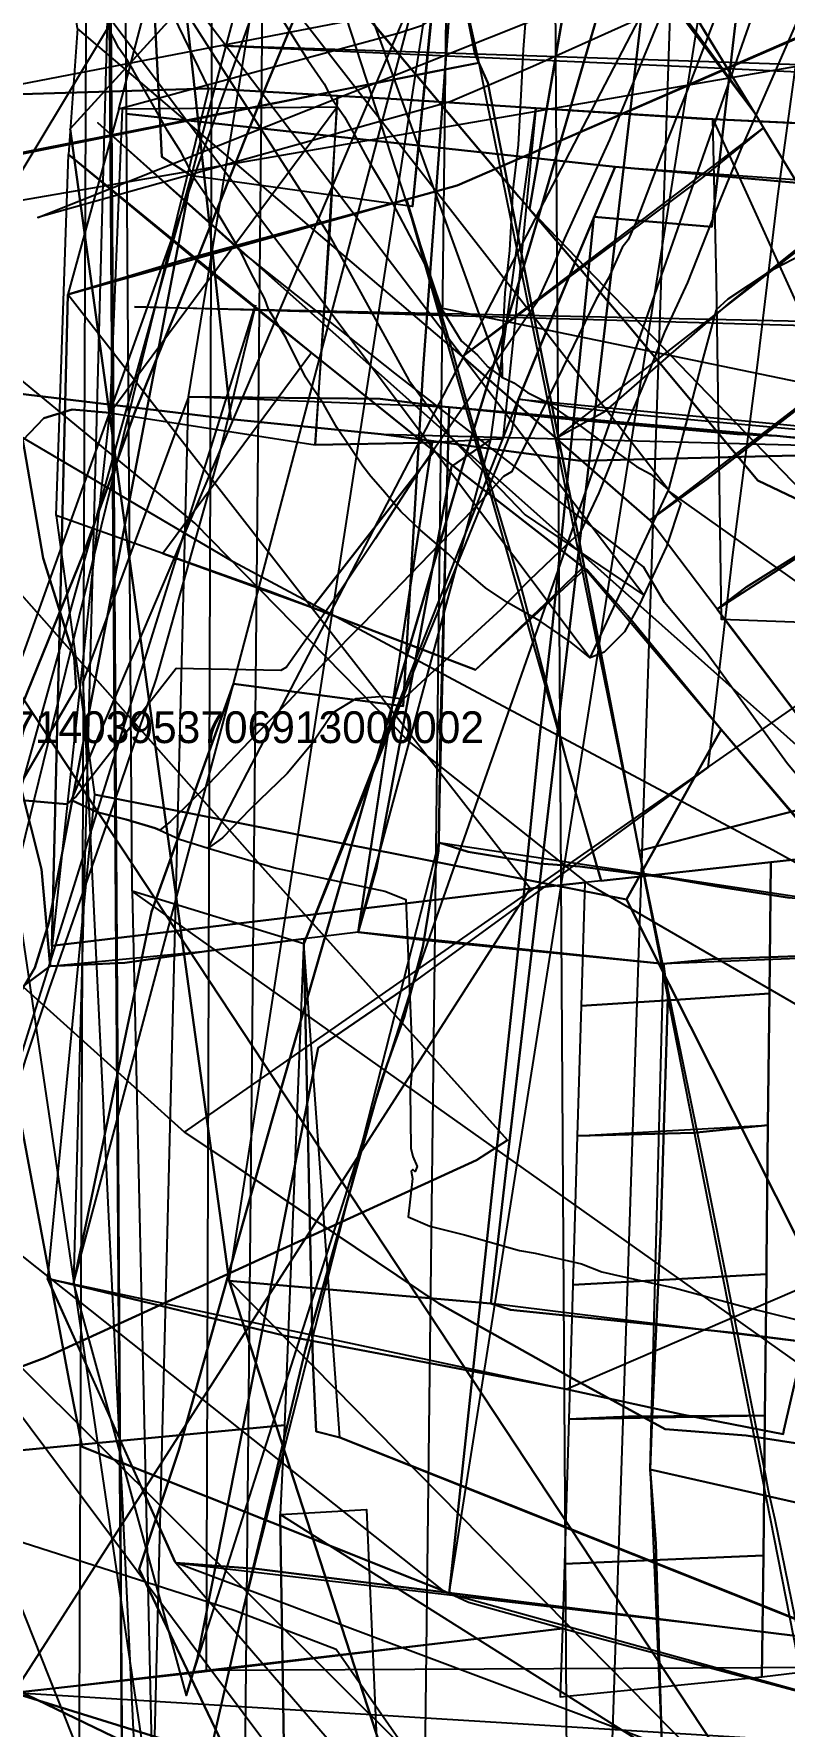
# Model space of a CAD drawing. Extents: x -6790 to 12600, y -1098 to 2171.
# Drawn here: x 68.4 to 127.4, y 106.4 to 239.5 of the extents above; entities that cross this region are included whole.
import ezdxf

# ---------------------------------------------------------------- set-up
doc = ezdxf.new("R2010")
doc.units = 0

msp = doc.modelspace()

# ---------------------------------------------------------------- linework, layer by layer
for points in [[(106.84, 634.01), (110.3, 95.46), (826.14, 101.62), (106.84, 634.01)], [(71.6, 620.79), (72.08, 605.78), (75.38, 89.64), (71.6, 620.79)], [(105.33, 620.2), (98.92, 88.39), (790.98, 84.91), (794.81, 617.1), (105.33, 620.2)], [(79.55, 608.24), (82.48, 284.45), (81.9, 110.82), (776.2, 114.16), (808.14, 114.29), (79.55, 608.24)], [(89.84, 599.43), (785.72, 589.09), (779.97, 92.07), (740.84, 91.65), (728.89, 91.75), (723.88, 92.07), (717.29, 92.52), (682.9, 93.32), (432.67, 95.45), (307.1, 97.51), (213.56, 98.73), (136.9, 99.68), (84.96, 100.39), (89.84, 599.43)], [(71.88, 94), (800.52, 88.91), (801.87, 586.62), (73.83, 591.85), (71.88, 94)], [(71.88, 94), (800.52, 88.91), (801.87, 586.62), (73.83, 591.85), (71.88, 94)], [(55.14, 446.99), (100.19, 454.58), (104.47, 455.78), (224.77, 473.11), (461.17, 463.41), (418.9, 266.35), (473.54, 223.76), (408.25, 162.09), (348.15, 91.29), (230.73, 129.78), (178.95, 201.71), (100.39, 217.95), (74.08, 298.71), (55.02, 301.46), (55.14, 446.99)], [(96.53, 271.82), (96.65, 283.09), (96.51, 286.7), (91.49, 303.76), (85.86, 323.25), (84.13, 327.03), (73.69, 349.26), (59.03, 378.72), (56.89, 161.15), (65.01, 180.8), (72.26, 198.67), (76.28, 209.7), (80.53, 220.13), (82.82, 225.89), (86.67, 235.55), (89.25, 241.75), (92.93, 254.68), (94.59, 260.96), (96.36, 268.45), (96.27, 271.44), (96.53, 271.82)], [(78.49, 348.93), (80.12, 341.97), (82.3, 332.69), (85.29, 319.34), (88.01, 307.77), (91.33, 292.94), (93.91, 281.72), (95.38, 274.56), (98.24, 260.54), (100.46, 251.07), (103.04, 237.98), (103.36, 237.26), (99.81, 236.58), (92.46, 235.1), (64.91, 229.7), (53.15, 227.24), (53.45, 341.08), (65.85, 345.32), (78.49, 348.93)], [(103.36, 237.26), (103.04, 237.98), (100.46, 251.07), (98.24, 260.54), (95.38, 274.56), (93.91, 281.72), (91.33, 292.94), (88.01, 307.77), (85.29, 319.34), (82.3, 332.69), (80.12, 341.97), (103.36, 237.26)], [(107.33, 225.75), (106.49, 226.72), (97.59, 237.3), (91.61, 244.49), (87.31, 249.54), (87.03, 249.88), (87.74, 254.4), (88.28, 256.35), (89.22, 261.43), (93, 281.64), (103.8, 339.91), (109.67, 341.56), (124.45, 327.35), (124.7, 327.12), (119.96, 298.94), (107.33, 225.75)], [(108.64, 332.93), (89.52, 333.94), (85.08, 307.45), (80.59, 280.64), (77.33, 260.07), (77.29, 252.29), (78.43, 229.87), (80.76, 228.37), (108.64, 332.93)], [(98.13, 225.95), (80.76, 228.37), (78.43, 229.87), (77.29, 252.29), (77.33, 260.07), (80.59, 280.64), (85.08, 307.45), (89.52, 333.94), (108.64, 332.93), (106.11, 306.83), (101.59, 260.37), (98.13, 225.95)], [(124.7, 327.12), (119.96, 298.94), (107.33, 225.75), (124.7, 327.12)], [(141.24, 311.59), (140.85, 312.12), (124.7, 327.12), (119.96, 298.94), (107.33, 225.75), (115.21, 216.49), (125.29, 204.41), (129.85, 202.23), (130.19, 202.06), (130.35, 203.36), (133.4, 232.1), (135.74, 256.16), (137.25, 270.79), (138.2, 279.91), (141.24, 311.59)], [(106.11, 306.83), (101.59, 260.37), (98.13, 225.95), (106.11, 306.83)], [(130.91, 305.77), (128.29, 282.01), (125.65, 258.78), (121.69, 224.36), (112.39, 225.15), (110.79, 209.06), (109.14, 193.05), (108.13, 184.22), (106.73, 170.26), (101.01, 116.87), (130.91, 305.77)], [(147.82, 239.23), (145.97, 212.94), (143.85, 185), (141.64, 157.13), (139.57, 130.64), (137.7, 106.68), (110.94, 113.81), (102.55, 116.16), (101.01, 116.87), (106.73, 170.26), (108.13, 184.22), (109.14, 193.05), (110.79, 209.06), (112.39, 225.15), (121.69, 224.36), (125.65, 258.78), (128.29, 282.01), (130.91, 305.77), (137.38, 304.41), (155.12, 300.84), (151.73, 272.43), (148.86, 249.09), (147.82, 239.23)], [(402.38, 300.31), (391.4, 281.88), (375.82, 262.72), (365.06, 252.41), (348.04, 237.53), (338.6, 228.73), (322.97, 219.18), (320.42, 215.82), (290.9, 196.72), (276.89, 190.18), (271.85, 185.66), (258.94, 179.76), (243.49, 173.45), (224.44, 164.65), (215.18, 160.48), (201.46, 152.49), (188.43, 148.79), (166.42, 150.05), (139.03, 156.98), (112.05, 172.61), (97.78, 183.95), (81.03, 201.05), (44.46, 231.18), (402.38, 300.31)], [(97.1, 239.59), (75.03, 233.62), (92.18, 298.9), (109.75, 295.6), (144.46, 287.73), (179.88, 279.77), (185.2, 278.57), (182, 277.01), (165.98, 270.06), (147.24, 261.66), (128.77, 253.52), (107.99, 244.36), (99.83, 240.87), (98.84, 240.16), (97.1, 239.59)], [(125, 233.38), (121.14, 239.7), (114.88, 250.11), (111.04, 256.35), (89.27, 292), (84.89, 286.52), (101.84, 264.68), (111.5, 251.9), (125, 233.38)], [(125, 233.38), (121.14, 239.7), (114.88, 250.11), (111.04, 256.35), (89.27, 292), (84.89, 286.52), (101.84, 264.68), (111.5, 251.9), (125, 233.38)], [(425.61, 288.39), (424.01, 283.27), (421.54, 272.64), (420.37, 267.5), (417.11, 253.32), (411.43, 231.13), (375.06, 199.55), (374.37, 177.82), (307.95, 166.15), (278.69, 161.19), (237.2, 154.14), (231.52, 152.92), (217.46, 150.47), (204.18, 147.06), (201.97, 147.06), (174.99, 155.62), (147.86, 164.74), (144.33, 165.46), (126.47, 175.33), (100.98, 188.93), (84.02, 198), (42.92, 222.24), (425.61, 288.39)], [(84.89, 286.52), (101.84, 264.68), (111.5, 251.9), (125, 233.38), (125.75, 232.15), (120.94, 228.24), (112.67, 222.06), (102.06, 214.16), (71.79, 239.95), (68.21, 265.68), (84.89, 286.52)], [(84.89, 286.52), (101.84, 264.68), (111.5, 251.9), (125, 233.38), (125.75, 232.15), (120.94, 228.24), (112.67, 222.06), (102.06, 214.16), (71.79, 239.95), (68.21, 265.68), (84.89, 286.52)], [(125, 233.38), (111.5, 251.9), (101.84, 264.68), (84.89, 286.52), (125, 233.38)], [(97.1, 239.59), (75.03, 233.62), (71.03, 219.04), (79.96, 221.7), (97.67, 226.52), (101.66, 227.6), (108.13, 230.42), (132.29, 240.95), (146.41, 246.9), (159.5, 252.56), (172.27, 258.05), (183.88, 263.18), (206.39, 272.85), (207.59, 273.54), (185.2, 278.57), (182, 277.01), (165.98, 270.06), (147.24, 261.66), (128.77, 253.52), (107.99, 244.36), (99.83, 240.87), (98.84, 240.16), (97.1, 239.59)], [(196.41, 276.05), (178.66, 268.47), (144.2, 253.28), (124.6, 244.63), (107.6, 236.98), (101.1, 234.19), (68.68, 225.09), (196.41, 276.05)], [(98.21, 164.91), (109.79, 173.36), (121.4, 181.84), (123.33, 198.55), (125.29, 213.69), (126.87, 226.76), (128.49, 238.59), (130.32, 247.25), (133.25, 260.66), (135.56, 271.89), (136.64, 274.67), (98.21, 164.91)], [(207.59, 273.54), (206.39, 272.85), (183.88, 263.18), (172.27, 258.05), (159.5, 252.56), (146.41, 246.9), (132.29, 240.95), (108.13, 230.42), (101.66, 227.6), (207.59, 273.54)], [(96.53, 271.82), (96.27, 271.44), (96.36, 268.45), (94.59, 260.96), (92.93, 254.68), (89.25, 241.75), (86.67, 235.55), (82.82, 225.89), (80.53, 220.13), (76.28, 209.7), (72.26, 198.67), (65.01, 180.8), (56.89, 161.15), (96.53, 271.82)], [(156.48, 133.38), (150.81, 134.05), (135.49, 135.8), (135.28, 135.83), (123.4, 137.36), (105.84, 139.16), (104.29, 139.66), (105.67, 151.57), (119.11, 266.28), (123.04, 266.61), (143.2, 267.53), (145.68, 267.62), (148.63, 267.73), (168.92, 268.75), (169.98, 268.84), (166.21, 232.51), (160.38, 173.2), (156.48, 133.38)], [(103.13, 267.05), (71.2, 232.06), (83.72, 141.44), (103.13, 267.05)], [(83.72, 141.44), (71.2, 232.06), (103.13, 267.05), (118.88, 266.8), (119.11, 266.28), (105.67, 151.57), (104.29, 139.66), (83.72, 141.44)], [(119.11, 266.28), (105.67, 151.57), (104.29, 139.66), (119.11, 266.28)], [(119.13, 262.9), (113.19, 242.7), (107.26, 222.46), (101.82, 204.74), (94.42, 179.41), (87.06, 154.05), (79.77, 128.13), (76.65, 118.76), (85.29, 100.62), (88.92, 92.33), (112.68, 70.11), (119.13, 262.9)], [(67.63, 259.45), (71.66, 254.62), (76.91, 247.27), (80.93, 240.31), (85.37, 233.39), (91.58, 223.71), (97.84, 212.29), (101.21, 207.74), (107, 201.71), (116.34, 195.39), (67.63, 259.45)], [(84.06, 188.42), (97.41, 186.66), (98.97, 213.25), (101.79, 251.55), (101.97, 256.12), (86.43, 257.92), (74.63, 259.39), (71.48, 141.24), (77.61, 170.48), (84.06, 188.42)], [(101.97, 256.12), (101.79, 251.55), (98.97, 213.25), (97.41, 186.66), (84.06, 188.42), (101.97, 256.12)], [(111.04, 256.35), (114.88, 250.11), (121.14, 239.7), (125, 233.38), (111.04, 256.35)], [(82.81, 254.38), (42.92, 222.24), (42.4, 187.18), (82.81, 254.38)], [(50.33, 213.27), (55.06, 252.33), (79.41, 249.72), (83.86, 209.24), (50.33, 213.27)], [(95.68, 208.04), (83.86, 209.24), (79.41, 249.72), (84.04, 249.23), (110.95, 246.7), (134.51, 244.49), (148.29, 242.95), (150.79, 242.67), (148.98, 212.64), (148.96, 209.78), (143.44, 206.84), (143, 206.83), (131.43, 206.44), (111.33, 205.94), (108.86, 206.3), (95.68, 208.04)], [(106.49, 226.72), (97.59, 237.3), (91.61, 244.49), (87.31, 249.54), (87.03, 249.88), (106.49, 226.72)], [(83.26, 238.6), (119.68, 236.97), (167.32, 234.68), (206.65, 232.99), (246.48, 231.82), (273.6, 231.17), (291.79, 230.89), (297.4, 231.73), (312.46, 231.45), (350.37, 230.98), (386.7, 230.19), (424.34, 229.39), (459.83, 229.11), (498.69, 228.27), (530.95, 227.01), (570.64, 226.49), (590.79, 225), (606.55, 224.3), (651.67, 221.73), (688.94, 220.14), (728.68, 218.13), (747.33, 216.96), (752.67, 216.52), (83.26, 238.6)], [(103.36, 237.26), (99.81, 236.58), (92.46, 235.1), (103.36, 237.26)], [(115.95, 175.27), (111.28, 199.56), (107.35, 219.04), (104.05, 235.69), (103.36, 237.26), (115.95, 175.27)], [(92.46, 235.1), (64.91, 229.7), (53.15, 227.24), (92.46, 235.1)], [(82.13, 235.23), (61.3, 234.61), (60.11, 173.69), (64.17, 162.17), (82.13, 235.23)], [(69.64, 166.19), (64.17, 162.17), (60.11, 173.69), (61.3, 234.61), (82.13, 235.23), (92.24, 234.66), (92.19, 233.76), (75.29, 233.61), (74.32, 209.74), (71.36, 210), (69.13, 209.31), (67.48, 207.57), (69.08, 198.3), (71.52, 190.51), (71.69, 188.09), (67.27, 180.49), (68.96, 173.83), (69.64, 166.19)], [(92.19, 233.76), (92.24, 234.66), (97.84, 234.34), (107.83, 233.7), (106.16, 216.52), (105.23, 207.66), (104.29, 207.62), (99.67, 207.4), (98.8, 207.36), (90.48, 207.2), (91.65, 224.15), (92.19, 233.76)], [(92.24, 234.66), (97.84, 234.34), (107.83, 233.7), (92.24, 234.66)], [(92.19, 233.76), (75.29, 233.61), (74.32, 209.74), (92.19, 233.76)], [(74.32, 209.74), (90.48, 207.2), (91.65, 224.15), (92.19, 233.76), (75.29, 233.61), (74.32, 209.74)], [(76.1, 172.09), (75.65, 233.26), (114.07, 229.07), (109.09, 217.21), (106.48, 210.79), (105.93, 208.3), (97.83, 188.43), (89.6, 167.97), (76.1, 172.09)], [(76.1, 172.09), (75.65, 233.26), (114.07, 229.07), (109.09, 217.21), (106.48, 210.79), (105.93, 208.3), (97.83, 188.43), (89.6, 167.97), (76.1, 172.09)], [(90.48, 207.2), (91.65, 224.15), (92.19, 233.76), (90.48, 207.2)], [(107.83, 233.7), (106.16, 216.52), (105.23, 207.66), (104.29, 207.62), (107.83, 233.7)], [(107.83, 233.7), (120.89, 232.86), (121.75, 232.82), (107.83, 233.7)], [(190.16, 128.52), (178.22, 136.61), (171.72, 140.8), (168.12, 143.38), (159.86, 148.78), (155.87, 150.43), (153.13, 152.81), (146.72, 158.96), (143.08, 163.54), (138.81, 169.09), (131.77, 177.19), (127.62, 182.13), (121.24, 190.89), (117.95, 194.8), (116.31, 197.62), (108.36, 203.81), (96.74, 212.85), (84.45, 222.59), (73.38, 232.53), (190.16, 128.52)], [(125.75, 232.15), (120.94, 228.24), (112.67, 222.06), (102.06, 214.16), (125.75, 232.15)], [(102.06, 214.16), (116.79, 201.29), (121.25, 204.48), (131.32, 212.27), (135.74, 215.79), (125.75, 232.15), (120.94, 228.24), (112.67, 222.06), (102.06, 214.16)], [(102.06, 214.16), (116.79, 201.29), (121.25, 204.48), (131.32, 212.27), (135.74, 215.79), (125.75, 232.15), (120.94, 228.24), (112.67, 222.06), (102.06, 214.16)], [(138.48, 196.01), (138.34, 192.83), (130.25, 193.18), (122.45, 193.47), (122.05, 220.16), (121.75, 232.82), (138.48, 196.01)], [(121.75, 232.82), (137.14, 232.1), (137.57, 232.09), (121.75, 232.82)], [(138.48, 196.01), (138.34, 192.83), (130.25, 193.18), (122.45, 193.47), (122.05, 220.16), (121.75, 232.82), (137.14, 232.1), (137.57, 232.09), (138.36, 210.22), (138.61, 199.19), (138.48, 196.01)], [(90.2, 214.44), (78.51, 198.66), (70.11, 201.64), (71.08, 230.04), (82.55, 220.58), (90.2, 214.44)], [(90.2, 214.44), (78.51, 198.66), (70.11, 201.64), (71.08, 230.04), (82.55, 220.58), (90.2, 214.44)], [(90.2, 214.44), (82.55, 220.58), (71.08, 230.04), (90.2, 214.44)], [(114.07, 229.07), (109.09, 217.21), (106.48, 210.79), (114.07, 229.07)], [(114.07, 229.07), (109.09, 217.21), (106.48, 210.79), (114.07, 229.07)], [(214.54, 222.01), (214.32, 222.01), (211.46, 222.33), (204.27, 223.04), (202.82, 223.48), (201.48, 223.45), (191.86, 224.04), (183.62, 224.63), (175.09, 225.16), (163.53, 225.88), (154.51, 226.35), (145.18, 226.73), (138.74, 227.32), (128.96, 227.77), (121.51, 228.42), (119.26, 228.62), (114.07, 229.07), (214.54, 222.01)], [(214.54, 222.01), (214.32, 222.01), (211.46, 222.33), (204.27, 223.04), (202.82, 223.48), (201.48, 223.45), (191.86, 224.04), (183.62, 224.63), (175.09, 225.16), (163.53, 225.88), (154.51, 226.35), (145.18, 226.73), (138.74, 227.32), (128.96, 227.77), (121.51, 228.42), (119.26, 228.62), (114.07, 229.07), (214.54, 222.01)], [(80.76, 228.37), (69.54, 169.6), (68.44, 166.08), (58.98, 150.14), (80.76, 228.37)], [(107.39, 172.31), (69.78, 167.79), (71.03, 219.04), (79.96, 221.7), (97.67, 226.52), (101.19, 214.86), (103.62, 206.19), (106.7, 195.85), (110.41, 181.74), (112.98, 172.92), (111.69, 172.78), (107.39, 172.31)], [(97.67, 226.52), (79.96, 221.7), (71.03, 219.04), (97.67, 226.52)], [(97.67, 226.52), (101.19, 214.86), (103.62, 206.19), (106.7, 195.85), (110.41, 181.74), (112.98, 172.92), (97.67, 226.52)], [(130.19, 202.06), (129.85, 202.23), (125.29, 204.41), (115.21, 216.49), (107.33, 225.75), (130.19, 202.06)], [(109.42, 207.73), (113.35, 209.89), (122.99, 218.3), (129.46, 223.5), (130.61, 224.19), (109.42, 207.73)], [(71.03, 219.04), (69.78, 167.79), (107.39, 172.31), (71.03, 219.04)], [(85.78, 218.2), (82.94, 206.45), (77.98, 188.83), (74.25, 177.86), (69.54, 164.36), (67.7, 158.9), (62.69, 142.77), (61.1, 139.19), (85.78, 218.2)], [(76.26, 218.06), (128.91, 216.94), (178.8, 215.68), (222.24, 213.95), (270.3, 212.36), (306.26, 211.24), (320.75, 210.81), (352.87, 209.37), (364.89, 209.41), (400.33, 208.29), (435.16, 207.07), (489.82, 205.06), (504.43, 204.19), (518.48, 204.15), (594.79, 202.45), (608.51, 202.53), (669.19, 201.39), (713.86, 200.07), (749.91, 198.99), (76.26, 218.06)], [(135.74, 215.79), (131.32, 212.27), (121.25, 204.48), (116.79, 201.29), (135.74, 215.79)], [(122.09, 194.29), (116.79, 201.29), (121.25, 204.48), (131.32, 212.27), (135.74, 215.79), (139.99, 208.83), (141.29, 206.67), (133.79, 201.91), (124.38, 196.02), (122.09, 194.29)], [(122.09, 194.29), (116.79, 201.29), (121.25, 204.48), (131.32, 212.27), (135.74, 215.79), (139.99, 208.83), (141.29, 206.67), (133.79, 201.91), (124.38, 196.02), (122.09, 194.29)], [(78.51, 198.66), (86.91, 195.68), (90.25, 194.41), (99.85, 206.71), (99.57, 206.93), (90.2, 214.44), (78.51, 198.66)], [(78.51, 198.66), (86.91, 195.68), (90.25, 194.41), (99.85, 206.71), (99.57, 206.93), (90.2, 214.44), (78.51, 198.66)], [(99.85, 206.71), (99.57, 206.93), (90.2, 214.44), (99.85, 206.71)], [(50.33, 213.27), (67.09, 109.23), (143.26, 72.48), (50.33, 213.27)], [(95.68, 208.04), (108.86, 206.3), (111.33, 205.94), (131.43, 206.44), (143, 206.83), (143.44, 206.84), (148.96, 209.78), (169.27, 203.78), (168.55, 172.19), (168.2, 168.09), (167.03, 159.26), (164.28, 146.6), (159.1, 123.93), (155.52, 108.25), (146.74, 70.9), (143.26, 72.48), (67.09, 109.23), (50.33, 213.27), (83.86, 209.24), (95.68, 208.04)], [(80.51, 210.99), (72.22, 188.53), (77.3, 82.67), (80.51, 210.99)], [(77.3, 82.67), (84.55, 114.49), (89.73, 136.08), (95.22, 155.62), (95.65, 157.07), (96.6, 159.74), (97.48, 162.2), (98.96, 167.72), (100.19, 175.28), (100.2, 175.93), (100.34, 185.01), (101.03, 210.18), (100.7, 210.21), (95.59, 210.84), (80.51, 210.99), (72.22, 188.53), (77.3, 82.67)], [(80.51, 210.99), (95.59, 210.84), (100.7, 210.21), (101.03, 210.18), (80.51, 210.99)], [(106.48, 210.79), (105.93, 208.3), (97.83, 188.43), (89.6, 167.97), (106.48, 210.79)], [(106.48, 210.79), (105.93, 208.3), (97.83, 188.43), (89.6, 167.97), (106.48, 210.79)], [(178.57, 203.91), (174, 204.42), (166.05, 205.01), (153.32, 206.19), (140.37, 207.35), (127.14, 208.52), (115.76, 209.57), (110.22, 210.23), (106.48, 210.79), (178.57, 203.91)], [(178.57, 203.91), (174, 204.42), (166.05, 205.01), (153.32, 206.19), (140.37, 207.35), (127.14, 208.52), (115.76, 209.57), (110.22, 210.23), (106.48, 210.79), (178.57, 203.91)], [(74.32, 209.74), (71.36, 210), (69.13, 209.31), (67.48, 207.57), (69.08, 198.3), (71.52, 190.51), (71.69, 188.09), (67.27, 180.49), (68.96, 173.83), (69.64, 166.19), (74.32, 209.74)], [(74.32, 209.74), (90.48, 207.2), (98.8, 207.36), (99.67, 207.4), (96.47, 186.15), (93.87, 168.89), (89.59, 168.34), (82.11, 167.4), (75.51, 166.46), (69.64, 166.19), (68.96, 173.83), (67.27, 180.49), (71.69, 188.09), (71.52, 190.51), (69.08, 198.3), (67.48, 207.57), (69.13, 209.31), (71.36, 210), (74.32, 209.74)], [(101.03, 210.18), (100.34, 185.01), (100.2, 175.93), (101.03, 210.18)], [(101.03, 210.18), (102.71, 210.01), (109.28, 209.33), (123.67, 208.06), (126.78, 207.93), (133.34, 207.25), (136.09, 206.91), (143.32, 206.27), (150.55, 205.91), (152.64, 205.63), (101.03, 210.18)], [(143, 206.83), (131.43, 206.44), (111.33, 205.94), (108.86, 206.3), (95.68, 208.04), (143, 206.83)], [(90.25, 194.41), (103.1, 189.51), (108.58, 194.7), (111.52, 197.56), (111.71, 197.45), (99.85, 206.71), (90.25, 194.41)], [(90.25, 194.41), (103.1, 189.51), (108.58, 194.7), (111.52, 197.56), (111.71, 197.45), (99.85, 206.71), (90.25, 194.41)], [(99.67, 207.4), (98.8, 207.36), (90.48, 207.2), (99.67, 207.4)], [(104.29, 207.62), (101.21, 205.5), (98.24, 189.62), (95.3, 173.92), (93.87, 168.89), (104.29, 207.62)], [(93.87, 168.89), (95.3, 173.92), (98.24, 189.62), (101.21, 205.5), (104.29, 207.62), (99.67, 207.4), (96.47, 186.15), (93.87, 168.89)], [(99.67, 207.4), (96.47, 186.15), (93.87, 168.89), (99.67, 207.4)], [(141.29, 206.67), (133.79, 201.91), (124.38, 196.02), (122.09, 194.29), (141.29, 206.67)], [(131.09, 182.43), (122.99, 193.09), (122.09, 194.29), (124.38, 196.02), (133.79, 201.91), (141.29, 206.67), (143.99, 202.19), (138.14, 192.99), (135.39, 188.94), (131.63, 183.24), (131.09, 182.43)], [(131.09, 182.43), (122.99, 193.09), (122.09, 194.29), (124.38, 196.02), (133.79, 201.91), (141.29, 206.67), (143.99, 202.19), (138.14, 192.99), (135.39, 188.94), (131.63, 183.24), (131.09, 182.43)], [(118.25, 203.58), (119.24, 202.63), (118.12, 199.22), (116, 194.64), (114.82, 192.5), (113.2, 190.9), (112.1, 190.46), (118.25, 203.58)], [(114.96, 171.44), (122.42, 184.82), (115.07, 193.76), (111.91, 197.35), (111.71, 197.45), (111.52, 197.56), (108.58, 194.7), (103.1, 189.51), (90.25, 194.41), (86.91, 195.68), (78.51, 198.66), (70.11, 201.64), (73.13, 179.71), (114.96, 171.44)], [(114.96, 171.44), (122.42, 184.82), (115.07, 193.76), (111.91, 197.35), (111.71, 197.45), (111.52, 197.56), (108.58, 194.7), (103.1, 189.51), (90.25, 194.41), (86.91, 195.68), (78.51, 198.66), (70.11, 201.64), (73.13, 179.71), (114.96, 171.44)], [(90.25, 194.41), (86.91, 195.68), (78.51, 198.66), (90.25, 194.41)], [(53.11, 174.89), (65.54, 197.47), (86.34, 173.96), (105.62, 152.52), (103.16, 150.95), (69.22, 135.4), (65.51, 134.01), (59.45, 155.04), (53.11, 174.89)], [(65.54, 197.47), (86.34, 173.96), (105.62, 152.52), (103.16, 150.95), (69.22, 135.4), (65.51, 134.01), (65.54, 197.47)], [(111.71, 197.45), (111.52, 197.56), (108.58, 194.7), (103.1, 189.51), (111.71, 197.45)], [(122.42, 184.82), (115.07, 193.76), (111.91, 197.35), (111.71, 197.45), (122.42, 184.82)], [(122.09, 194.29), (122.99, 193.09), (131.09, 182.43), (122.09, 194.29)], [(84.06, 188.42), (77.61, 170.48), (71.48, 141.24), (84.06, 188.42)], [(167.8, 188.6), (150.98, 184.3), (115.95, 175.27), (167.8, 188.6)], [(122.42, 184.82), (114.96, 171.44), (130.06, 141.47), (132.37, 147.95), (137.86, 166.77), (136.68, 167.99), (122.42, 184.82)], [(122.42, 184.82), (114.96, 171.44), (130.06, 141.47), (132.37, 147.95), (137.86, 166.77), (136.68, 167.99), (122.42, 184.82)], [(122.42, 184.82), (136.68, 167.99), (137.86, 166.77), (122.42, 184.82)], [(130.06, 141.47), (114.96, 171.44), (73.13, 179.71), (69.44, 141.64), (88.02, 137.15), (103.63, 134.19), (110.21, 132.93), (119.34, 130.94), (127.29, 129.4), (127.35, 129.71), (130.06, 141.47)], [(130.06, 141.47), (114.96, 171.44), (73.13, 179.71), (69.44, 141.64), (88.02, 137.15), (103.63, 134.19), (110.21, 132.93), (119.34, 130.94), (127.29, 129.4), (127.35, 129.71), (130.06, 141.47)], [(100.2, 175.93), (100.19, 175.28), (98.96, 167.72), (97.48, 162.2), (96.6, 159.74), (95.65, 157.07), (95.22, 155.62), (89.73, 136.08), (84.55, 114.49), (100.2, 175.93)], [(140.16, 169.9), (137.54, 170.24), (134.6, 170.77), (127.78, 171.57), (122.25, 172.45), (118.17, 173.14), (111.29, 174.03), (108.1, 174.29), (102.52, 175.19), (100.2, 175.93), (140.16, 169.9)], [(126.2, 164.05), (126.32, 174.39), (112.98, 172.92), (111.69, 172.78), (111.4, 163.09), (118.82, 163.56), (126.2, 164.05)], [(115.95, 175.27), (120.9, 151.33), (125.87, 126.28), (126.11, 124.95), (126.63, 122.69), (129.75, 107.4), (130.9, 101.26), (132.82, 90.96), (132.97, 88.72), (115.95, 175.27)], [(132.67, 164.42), (132.87, 175.1), (126.32, 174.39), (126.2, 164.05), (126.09, 153.7), (125.98, 142.96), (125.97, 141.97), (125.84, 130.87), (125.73, 119.85), (125.62, 110.31), (131.21, 110.98), (131.56, 121.4), (131.86, 130.47), (132.15, 139.06), (132.23, 141.26), (132.3, 145.23), (132.67, 164.42)], [(66.77, 109.04), (107.39, 172.31), (111.69, 172.78), (111.4, 163.09), (111.09, 152.87), (110.74, 141.13), (110.42, 130.56), (110.08, 119.2), (109.92, 114.11), (81.12, 110.63), (66.77, 109.04)], [(76.1, 172.09), (78.03, 86.27), (190.46, 91.03), (76.1, 172.09)], [(92.41, 129.13), (90.56, 129.6), (90.29, 135.14), (89.6, 167.97), (76.1, 172.09), (78.03, 86.27), (190.46, 91.03), (185.95, 92.79), (170.88, 98.46), (149.91, 106.56), (136.85, 111.42), (134.83, 112.22), (125.01, 116.17), (105.8, 123.83), (92.41, 129.13)], [(76.1, 172.09), (78.03, 86.27), (190.46, 91.03), (76.1, 172.09)], [(92.41, 129.13), (90.56, 129.6), (90.29, 135.14), (89.6, 167.97), (76.1, 172.09), (78.03, 86.27), (190.46, 91.03), (185.95, 92.79), (170.88, 98.46), (149.91, 106.56), (136.85, 111.42), (134.83, 112.22), (125.01, 116.17), (105.8, 123.83), (92.41, 129.13)], [(64.12, 127.83), (64.17, 162.17), (69.64, 166.19), (75.51, 166.46), (82.11, 167.4), (89.59, 168.34), (88.08, 130.11), (64.12, 127.83)], [(87.72, 123.07), (94.51, 123.47), (95.4, 103.03), (113.02, 103.84), (117.27, 104.1), (117.76, 104.12), (117.28, 120.79), (116.83, 126.6), (116.96, 130.15), (117.67, 145.72), (118.22, 163.72), (117.87, 166.38), (98.88, 168.27), (93.87, 168.89), (89.59, 168.34), (88.08, 130.11), (87.72, 123.07)], [(89.6, 167.97), (90.29, 135.14), (90.56, 129.6), (92.41, 129.13), (89.6, 167.97)], [(89.6, 167.97), (90.29, 135.14), (90.56, 129.6), (92.41, 129.13), (89.6, 167.97)], [(93.87, 168.89), (98.88, 168.27), (117.87, 166.38), (93.87, 168.89)], [(168.14, 139.38), (168.35, 151.85), (168.65, 165.01), (155.57, 167.88), (153.4, 167.29), (151.62, 167.07), (143.81, 165.62), (142.3, 165.71), (138.9, 167.34), (138.01, 167.34), (135.07, 167.23), (121.71, 166.75), (117.87, 166.38), (118.22, 163.72), (117.67, 145.72), (116.96, 130.15), (116.83, 126.6), (140.59, 121.23), (142.3, 144.59), (149.44, 142.99), (168.14, 139.38)], [(117.87, 166.38), (121.71, 166.75), (135.07, 167.23), (138.01, 167.34), (138.9, 167.34), (142.3, 165.71), (143.81, 165.62), (151.62, 167.07), (153.4, 167.29), (155.57, 167.88), (117.87, 166.38)], [(82.11, 167.4), (75.51, 166.46), (69.64, 166.19), (82.11, 167.4)], [(117.87, 166.38), (118.22, 163.72), (117.67, 145.72), (116.96, 130.15), (116.83, 126.6), (117.87, 166.38)], [(98.21, 164.91), (90.71, 159.77), (81.21, 111.7), (80.33, 108.84), (98.21, 164.91)], [(126.09, 153.7), (126.2, 164.05), (118.82, 163.56), (111.4, 163.09), (111.09, 152.87), (120.23, 153.08), (126.09, 153.7)], [(126.2, 164.05), (118.82, 163.56), (111.4, 163.09), (126.2, 164.05)], [(58.98, 150.14), (65.08, 153.84), (67.06, 155.35), (71.19, 133.29), (72.16, 128.4), (96.92, 118.5), (100.57, 117.07), (58.98, 150.14)], [(125.97, 141.97), (125.98, 142.96), (126.09, 153.7), (120.23, 153.08), (111.09, 152.87), (110.74, 141.13), (125.97, 141.97)], [(126.09, 153.7), (120.23, 153.08), (111.09, 152.87), (126.09, 153.7)], [(126.09, 153.7), (125.98, 142.96), (125.97, 141.97), (126.09, 153.7)], [(87.11, 66), (55.97, 118.5), (54.95, 146.98), (87.11, 66)], [(54.95, 146.98), (61.43, 141.03), (63.95, 138.17), (66.12, 121.31), (84.19, 115.51), (92.14, 112.49), (97.83, 104.32), (54.95, 146.98)], [(87.11, 66), (55.97, 118.5), (54.95, 146.98), (61.43, 141.03), (63.95, 138.17), (66.12, 121.31), (84.19, 115.51), (92.14, 112.49), (97.83, 104.32), (91.68, 82.35), (87.11, 66)], [(110.21, 132.93), (103.63, 134.19), (88.02, 137.15), (69.44, 141.64), (110.21, 132.93)], [(69.44, 141.64), (79.41, 119.37), (79.51, 119.26), (69.44, 141.64)], [(130.06, 141.47), (127.35, 129.71), (127.29, 129.4), (119.34, 130.94), (110.21, 132.93), (103.63, 134.19), (88.02, 137.15), (69.44, 141.64), (79.41, 119.37), (79.51, 119.26), (85.88, 118.81), (120.78, 114.44), (137.59, 112.38), (142.5, 111.86), (148.26, 111.25), (150.67, 117.73), (156.93, 134.55), (143.79, 137.89), (130.06, 141.47)], [(130.06, 141.47), (127.35, 129.71), (127.29, 129.4), (119.34, 130.94), (110.21, 132.93), (103.63, 134.19), (88.02, 137.15), (69.44, 141.64), (79.41, 119.37), (79.51, 119.26), (85.88, 118.81), (120.78, 114.44), (137.59, 112.38), (142.5, 111.86), (148.26, 111.25), (150.67, 117.73), (156.93, 134.55), (143.79, 137.89), (130.06, 141.47)], [(83.72, 141.44), (104.82, 76.5), (139.99, 84.27), (83.72, 141.44)], [(139.99, 84.27), (104.82, 76.5), (83.72, 141.44), (104.29, 139.66), (105.84, 139.16), (123.4, 137.36), (135.28, 135.83), (139.99, 84.27)], [(130.06, 141.47), (127.35, 129.71), (127.29, 129.4), (119.34, 130.94), (110.21, 132.93), (130.06, 141.47)], [(125.84, 130.87), (125.97, 141.97), (110.74, 141.13), (110.42, 130.56), (115.12, 130.77), (125.84, 130.87)], [(61.1, 139.19), (67.56, 79.59), (112.68, 70.11), (61.1, 139.19)], [(104.29, 139.66), (105.84, 139.16), (123.4, 137.36), (135.28, 135.83), (104.29, 139.66)], [(125.73, 119.85), (125.84, 130.87), (115.12, 130.77), (110.42, 130.56), (110.08, 119.2), (125.73, 119.85)], [(125.84, 130.87), (115.12, 130.77), (110.42, 130.56), (125.84, 130.87)], [(63.26, 100.11), (64.12, 127.83), (88.08, 130.11), (87.72, 123.07), (88.34, 85.29), (80.58, 78.09), (79.16, 100.6), (63.26, 100.11)], [(134.83, 112.22), (125.01, 116.17), (105.8, 123.83), (92.41, 129.13), (134.83, 112.22)], [(134.83, 112.22), (125.01, 116.17), (105.8, 123.83), (92.41, 129.13), (134.83, 112.22)], [(117.76, 104.12), (117.28, 120.79), (116.83, 126.6), (117.76, 104.12)], [(139.75, 100.96), (140.59, 121.23), (116.83, 126.6), (117.28, 120.79), (117.76, 104.12), (119.11, 77.28), (139.17, 84.13), (139.75, 100.96)], [(87.72, 123.07), (94.51, 123.47), (95.4, 103.03), (113.02, 103.84), (117.27, 104.1), (117.76, 104.12), (87.72, 123.07)], [(119.11, 77.28), (88.34, 85.29), (87.72, 123.07), (94.51, 123.47), (95.4, 103.03), (113.02, 103.84), (117.27, 104.1), (117.76, 104.12), (119.11, 77.28)], [(109.76, 108.72), (125.62, 110.31), (125.73, 119.85), (110.08, 119.2), (109.92, 114.11), (109.76, 108.72)], [(120.78, 114.44), (85.88, 118.81), (79.51, 119.26), (120.78, 114.44)], [(79.51, 119.26), (108.79, 85.36), (142.07, 95.78), (79.51, 119.26)], [(142.5, 111.86), (137.59, 112.38), (120.78, 114.44), (85.88, 118.81), (79.51, 119.26), (108.79, 85.36), (142.07, 95.78), (142.5, 111.86)], [(142.5, 111.86), (137.59, 112.38), (120.78, 114.44), (85.88, 118.81), (79.51, 119.26), (108.79, 85.36), (142.07, 95.78), (142.5, 111.86)], [(137.7, 106.68), (110.94, 113.81), (102.55, 116.16), (101.01, 116.87), (137.7, 106.68)], [(109.92, 114.11), (81.12, 110.63), (66.77, 109.04), (109.92, 114.11)], [(142.5, 111.86), (137.59, 112.38), (120.78, 114.44), (142.5, 111.86)], [(66.77, 109.04), (136.9, 87.26), (346.33, 91.85), (66.77, 109.04)]]:
    msp.add_lwpolyline(points, close=True)
for points in [[(303.73, 173.17), (284.39, 158.06), (280.59, 155.09), (239.69, 139.54), (201.79, 125.28), (186.2, 119.29), (143.09, 126.27), (131.29, 128.19), (128.26, 128.68), (124.38, 129.28), (118.02, 129.79), (110.82, 133.72), (105.27, 136.84), (100.21, 139.67), (92.05, 145.14), (84.22, 150.48), (80.21, 153.15), (696.25, 582.6)], [(61.85, 408.69), (58.89, 355.94), (55.41, 158.47), (56.3, 155.63), (58.98, 150.14), (68.44, 166.08), (69.54, 169.6), (80.76, 228.37), (78.43, 229.87), (77.29, 252.29), (77.33, 260.07), (80.59, 280.64), (85.08, 307.45), (89.52, 333.94), (108.64, 332.93), (108.86, 335.19), (112.13, 359.06), (112.49, 361), (112.73, 360.96), (114.43, 395.84)], [(67.06, 155.35), (71.19, 133.29), (72.16, 128.4), (96.92, 118.5), (100.57, 117.07), (101.01, 116.87), (101.01, 116.87), (106.73, 170.26), (108.13, 184.22), (109.14, 193.05), (110.79, 209.06), (112.39, 225.15), (121.69, 224.36), (125.65, 258.78), (128.29, 282.01), (130.91, 305.77), (117.36, 306.16), (106.11, 306.83), (101.59, 260.37), (98.13, 225.95), (80.76, 228.37), (69.54, 169.6), (68.44, 166.08), (58.98, 150.14)], [(117.53, 240.66), (113.63, 231.21), (110.1, 223.44), (108.98, 220.78), (107.89, 218.39), (105.56, 214.97), (102.13, 210.17), (98.71, 205.24), (95.19, 199.81), (92.5, 195.77), (88.22, 189.73), (87.79, 189.45), (79.55, 189.62), (71.68, 179.56), (71.31, 179.26), (122.82, 300.45)], [(107.15, 242.46), (106.85, 238.31), (106.65, 234.71), (106.44, 230.8), (106.03, 227.27), (105.77, 222.5), (105.4, 219.18), (105.24, 216.2), (105.16, 214.81), (105.2, 212.52), (74.02, 298.85)], [(130.98, 246.51), (125.55, 234.08), (123.97, 230.47), (122.35, 226.57), (119.77, 219.99), (117.95, 216.07), (116.68, 212.83), (114.37, 207.38), (112.8, 203.43), (111.36, 200.36), (109.69, 198.81), (107.35, 196.57), (105.09, 194.27), (99.49, 189.14), (97.4, 187.2), (95.82, 187.41), (93.67, 187.23), (91.86, 186.12), (90.26, 183.74), (88.29, 181.37), (85.38, 178.54), (83.18, 176.29), (82.07, 175.49), (134.2, 275.84)], [(227.85, 229.34), (217.08, 229.96), (216.95, 229.97), (214.65, 229.93), (207.56, 230.12), (205.22, 230.44), (191.68, 230.8), (189.44, 230.99), (188.14, 231.05), (180.54, 231.07), (169.26, 231.23), (168.52, 231.24), (157.1, 231.16), (156.8, 231.18), (143.66, 231.94), (137.57, 232.09), (137.14, 232.1), (121.75, 232.82), (120.89, 232.86), (107.83, 233.7), (97.84, 234.34), (92.24, 234.66), (82.13, 235.23), (64.06, 272.56)], [(85.29, 100.62), (76.65, 118.76), (79.77, 128.13), (87.06, 154.05), (94.42, 179.41), (101.82, 204.74), (107.26, 222.46), (113.19, 242.7), (119.13, 262.9), (104.57, 268.65), (96.53, 271.82), (96.27, 271.44), (96.36, 268.45), (94.59, 260.96), (92.93, 254.68), (89.25, 241.75), (86.67, 235.55), (82.82, 225.89), (80.53, 220.13), (76.28, 209.7), (72.26, 198.67), (65.01, 180.8)], [(222.73, 221.46), (215.65, 221.99), (214.54, 222.01), (214.32, 222.01), (211.46, 222.33), (204.27, 223.04), (202.82, 223.48), (201.48, 223.45), (191.86, 224.04), (183.62, 224.63), (175.09, 225.16), (163.53, 225.88), (154.51, 226.35), (145.18, 226.73), (138.74, 227.32), (128.96, 227.77), (121.51, 228.42), (119.26, 228.62), (114.07, 229.07), (75.65, 233.26), (75.42, 263.81)], [(222.73, 221.46), (215.65, 221.99), (214.54, 222.01), (214.32, 222.01), (211.46, 222.33), (204.27, 223.04), (202.82, 223.48), (201.48, 223.45), (191.86, 224.04), (183.62, 224.63), (175.09, 225.16), (163.53, 225.88), (154.51, 226.35), (145.18, 226.73), (138.74, 227.32), (128.96, 227.77), (121.51, 228.42), (119.26, 228.62), (114.07, 229.07), (75.65, 233.26), (75.42, 263.81)], [(87.76, 240.87), (88.71, 239.37), (89.9, 237.47), (91.2, 235.61), (91.82, 234.41), (92.8, 233.01), (93.71, 231.35), (94.76, 229.42), (96, 227.31), (96.82, 225.72), (97.9, 223.67), (99.05, 221.51), (99.67, 220.06), (100.39, 217.95), (101.96, 215.39), (103.25, 214.26), (104.06, 213.35), (105.15, 212.54), (106.1, 212.1), (107.19, 211.33), (108.45, 210.69), (111.08, 208.89), (113.04, 207.42), (114.36, 206.51), (115.75, 205.51), (116.83, 204.94), (118.27, 203.68), (72.25, 262.81)], [(85.29, 100.62), (76.65, 118.76), (79.77, 128.13), (87.06, 154.05), (94.42, 179.41), (101.82, 204.74), (107.26, 222.46), (113.19, 242.7), (119.13, 262.9), (146.7, 251.73), (179.68, 239.69), (181.37, 239.13), (197.56, 231.09), (191.39, 199.81), (190.14, 185.82), (189.05, 170.8), (187.53, 148.79), (186.7, 135.04), (186.05, 122.22), (183.96, 110.21), (181.32, 93.64)], [(63.28, 255.52), (112.1, 190.46), (112.1, 190.46), (110.61, 191.66), (109.6, 192.37), (108.25, 193.29), (105.55, 194.83), (103.89, 195.97), (101.84, 197.71), (100.93, 198.65), (98.76, 200.49), (97.23, 201.97), (95.79, 203.64), (94.86, 204.71), (94.24, 205.54), (92.18, 208.58), (91.16, 210.38), (89.71, 212.54), (88.21, 215.6), (86.82, 217.87), (86.53, 218.7), (85.4, 220.83), (84.67, 222.35), (82.68, 225.69), (81.06, 228.04), (79.91, 230.25), (78.87, 231.91), (77.65, 234.05), (76.16, 236.68), (75.68, 237.51), (75.03, 238.41), (74.24, 239.98)], [(101.79, 251.55), (98.97, 213.25), (97.41, 186.66), (84.06, 188.42), (77.61, 170.48), (71.48, 141.24), (80.33, 108.84), (81.21, 111.7), (90.71, 159.77), (98.21, 164.91), (98.21, 164.91), (109.79, 173.36), (121.4, 181.84), (123.33, 198.55), (125.29, 213.69), (126.87, 226.76), (128.49, 238.59), (130.32, 247.25)], [(147.12, 249.32), (151.8, 236.62), (156.6, 223.54), (157.81, 218.37), (161.63, 207.23), (165.12, 196.93), (167.74, 188.79), (167.8, 188.6), (150.98, 184.3), (115.95, 175.27), (115.95, 175.27), (111.28, 199.56), (107.35, 219.04), (104.05, 235.69), (103.36, 237.26), (103.04, 237.98), (100.46, 251.07)], [(133.34, 207.25), (126.78, 207.93), (123.67, 208.06), (109.28, 209.33), (102.71, 210.01), (101.03, 210.18), (100.7, 210.21), (95.59, 210.84), (80.51, 210.99), (86.46, 247.53)], [(311.03, 236.09), (291.75, 228.88), (275.83, 222.88), (274.11, 221.94), (242.21, 205.37), (232, 200.01), (229.28, 198.66), (226.52, 197.37), (196.88, 186.82), (183.35, 182.01), (182.54, 181.67), (172.04, 184.54), (170.61, 184.93), (156.03, 188.77), (151.23, 191.26), (149.78, 192.01), (130.19, 202.06), (129.85, 202.23), (125.29, 204.41), (115.21, 216.49), (107.33, 225.75), (106.49, 226.72), (97.59, 237.3), (91.61, 244.49)], [(132.29, 240.95), (108.13, 230.42), (101.66, 227.6), (97.67, 226.52), (101.19, 214.86), (103.62, 206.19), (106.7, 195.85), (110.41, 181.74), (112.98, 172.92), (126.32, 174.39), (132.87, 175.1)], [(121.8, 240.48), (119.75, 235.08), (117.73, 230.01), (115.7, 224.71), (115.1, 223.33), (114.63, 222.73), (113.56, 220.33), (112.57, 218.67), (110.36, 214.09), (107.39, 207.97), (105.91, 205.08), (105.3, 204.72), (102.89, 202.11), (100.2, 199.35), (97.25, 196.27), (94.3, 193.21), (91.19, 190.06), (88.42, 187.05), (85.84, 184.44), (82.08, 180.52), (79.1, 177.57), (78.27, 176.89), (77.89, 177.06), (75.61, 177.74), (73.33, 178.32), (71.31, 179.26), (70.95, 178.95), (65.89, 179.39)], [(131.09, 182.43), (122.99, 193.09), (122.09, 194.29), (116.79, 201.29), (102.06, 214.16), (71.79, 239.95), (71.08, 230.04), (82.55, 220.58), (90.2, 214.44), (99.57, 206.93), (99.85, 206.71), (111.71, 197.45), (111.91, 197.35), (115.07, 193.76), (122.42, 184.82), (136.68, 167.99)], [(131.09, 182.43), (122.99, 193.09), (122.09, 194.29), (116.79, 201.29), (102.06, 214.16), (71.79, 239.95), (71.08, 230.04), (82.55, 220.58), (90.2, 214.44), (99.57, 206.93), (99.85, 206.71), (111.71, 197.45), (111.91, 197.35), (115.07, 193.76), (122.42, 184.82), (136.68, 167.99)], [(121.8, 240.48), (119.75, 235.08), (117.73, 230.01), (115.7, 224.71), (115.1, 223.33), (114.63, 222.73), (113.56, 220.33), (112.57, 218.67), (110.36, 214.09), (107.39, 207.97), (105.91, 205.08), (105.3, 204.72), (102.89, 202.11), (100.2, 199.35), (97.25, 196.27), (94.3, 193.21), (91.19, 190.06), (88.42, 187.05), (85.84, 184.44), (82.08, 180.52), (79.1, 177.57), (78.27, 176.89), (79.82, 176.19), (82.07, 175.49), (87.42, 173.9), (95.97, 172.1), (97.6, 171.46), (98.14, 158.66), (97.96, 156.38), (97.96, 156.38), (98, 151.9), (98.17, 151.22), (98.49, 150.45), (98.35, 150.05), (98.16, 150.2), (98.02, 150.07), (98.13, 149.51), (97.8, 146.48), (99.51, 145.76), (102.23, 145.08), (106.54, 143.85), (107.79, 143.63), (111.43, 142.8), (113.03, 142.16), (114.52, 141.83), (118.72, 140.91), (124.34, 139.37), (130.21, 137.95)], [(121.14, 239.7), (125, 233.38), (125.75, 232.15), (135.74, 215.79), (139.99, 208.83), (141.29, 206.67), (143.99, 202.19), (147.39, 196.54), (154.02, 185.54), (154.53, 184.68), (158.64, 177.88), (162.1, 172.5), (165.56, 167.12), (165.82, 166.72), (172.38, 156.69), (178.89, 146.42), (184.28, 138.57), (186.68, 134.46), (187.09, 133.75), (192.24, 124.98), (196.55, 117.3), (201.66, 108.48), (204.31, 103.92)], [(121.14, 239.7), (125, 233.38), (125.75, 232.15), (135.74, 215.79), (139.99, 208.83), (141.29, 206.67), (143.99, 202.19), (147.39, 196.54), (154.02, 185.54), (154.53, 184.68), (158.64, 177.88), (162.1, 172.5), (165.56, 167.12), (165.82, 166.72), (172.38, 156.69), (178.89, 146.42), (184.28, 138.57), (186.68, 134.46), (187.09, 133.75), (192.24, 124.98), (196.55, 117.3), (201.66, 108.48), (204.31, 103.92)], [(57.66, 88.33), (65.51, 134.01), (69.22, 135.4), (103.16, 150.95), (105.62, 152.52), (86.34, 173.96), (65.54, 197.47), (53.15, 227.24), (64.91, 229.7), (92.46, 235.1), (99.81, 236.58), (103.36, 237.26), (104.05, 235.69), (107.35, 219.04), (111.28, 199.56), (115.95, 175.27), (120.9, 151.33), (125.87, 126.28), (126.11, 124.95), (126.63, 122.69), (129.75, 107.4), (130.9, 101.26)], [(130.25, 193.18), (122.45, 193.47), (122.05, 220.16), (121.75, 232.82), (120.89, 232.86), (107.83, 233.7), (106.16, 216.52), (105.23, 207.66), (104.29, 207.62), (101.21, 205.5), (98.24, 189.62), (95.3, 173.92), (93.87, 168.89), (98.88, 168.27), (117.87, 166.38), (121.71, 166.75), (135.07, 167.23)], [(140.37, 207.35), (127.14, 208.52), (115.76, 209.57), (110.22, 210.23), (106.48, 210.79), (106.48, 210.79), (109.09, 217.21), (114.07, 229.07), (119.26, 228.62), (121.51, 228.42), (128.96, 227.77)], [(140.37, 207.35), (127.14, 208.52), (115.76, 209.57), (110.22, 210.23), (106.48, 210.79), (106.48, 210.79), (109.09, 217.21), (114.07, 229.07), (119.26, 228.62), (121.51, 228.42), (128.96, 227.77)], [(128.6, 222.08), (126.18, 220.82), (122.94, 218.67), (122.01, 217.82), (120.83, 213.51), (119.62, 208.85), (118.3, 203.79), (118.25, 203.58), (177.92, 161.26)], [(140.37, 207.35), (127.14, 208.52), (115.76, 209.57), (110.22, 210.23), (106.48, 210.79), (105.93, 208.3), (97.83, 188.43), (89.6, 167.97), (90.29, 135.14), (90.56, 129.6), (92.41, 129.13), (105.8, 123.83), (125.01, 116.17), (134.83, 112.22)], [(140.37, 207.35), (127.14, 208.52), (115.76, 209.57), (110.22, 210.23), (106.48, 210.79), (105.93, 208.3), (97.83, 188.43), (89.6, 167.97), (90.29, 135.14), (90.56, 129.6), (92.41, 129.13), (105.8, 123.83), (125.01, 116.17), (134.83, 112.22)], [(133.34, 207.25), (126.78, 207.93), (123.67, 208.06), (109.28, 209.33), (102.71, 210.01), (101.03, 210.18), (100.34, 185.01), (100.2, 175.93), (102.52, 175.19), (108.1, 174.29), (111.29, 174.03), (118.17, 173.14), (122.25, 172.45), (127.78, 171.57)], [(163.75, 102.25), (160.33, 117.7), (163.05, 118.35), (175.79, 121.39), (186.73, 123.87), (188.4, 124.37), (188.64, 124.52), (188.06, 126.63), (186.57, 130.82), (181.82, 145.54), (177.45, 159.07), (172.13, 175.39), (169.28, 184.22), (167.8, 188.6), (150.98, 184.3), (115.95, 175.27), (120.9, 151.33), (125.87, 126.28), (126.11, 124.95), (126.63, 122.69), (129.75, 107.4), (130.9, 101.26)], [(42.4, 187.18), (80.21, 153.15), (80.21, 153.15), (84.22, 150.48), (92.05, 145.14), (100.21, 139.67), (105.27, 136.84), (110.82, 133.72), (118.02, 129.79), (124.38, 129.28), (128.26, 128.68), (131.29, 128.19), (143.09, 126.27), (186.2, 119.29), (201.79, 125.28), (239.69, 139.54), (280.59, 155.09), (284.39, 158.06), (303.73, 173.17)], [(77.25, 102.66), (65.89, 179.39), (70.95, 178.95), (71.31, 179.26), (73.33, 178.32), (75.61, 177.74), (77.89, 177.06), (78.27, 176.89), (79.82, 176.19), (82.07, 175.49), (87.42, 173.9), (95.97, 172.1), (97.6, 171.46), (98.14, 158.66), (97.96, 156.38), (97.96, 156.38), (98, 151.9), (98.17, 151.22), (98.49, 150.45), (98.35, 150.05), (98.16, 150.2), (98.02, 150.07), (98.13, 149.51), (97.8, 146.48), (99.51, 145.76), (102.23, 145.08), (106.54, 143.85), (107.79, 143.63), (111.43, 142.8), (113.03, 142.16), (114.52, 141.83), (118.72, 140.91), (124.34, 139.37), (130.21, 137.95)], [(127.78, 171.57), (122.25, 172.45), (118.17, 173.14), (111.29, 174.03), (108.1, 174.29), (102.52, 175.19), (100.2, 175.93), (100.2, 175.93), (100.19, 175.28), (98.96, 167.72), (97.48, 162.2), (96.6, 159.74), (95.65, 157.07), (95.22, 155.62), (89.73, 136.08), (84.55, 114.49), (77.3, 82.67)], [(145.22, 99.02), (137.7, 106.68), (110.94, 113.81), (102.55, 116.16), (101.01, 116.87), (100.57, 117.07), (100.57, 117.07), (96.92, 118.5), (72.16, 128.4), (71.19, 133.29), (67.06, 155.35), (65.08, 153.84), (58.98, 150.14), (56.3, 155.63), (55.41, 158.47), (54.95, 146.98), (61.43, 141.03), (63.95, 138.17), (66.12, 121.31), (84.19, 115.51), (92.14, 112.49), (97.83, 104.32)], [(346.33, 91.85), (136.9, 87.26), (66.77, 109.04), (81.12, 110.63), (109.92, 114.11), (109.76, 108.72), (109.76, 108.72), (125.62, 110.31), (131.21, 110.98), (146.49, 112.52), (150.51, 112.93), (160.78, 113.86), (163.54, 113.9), (167.49, 113.86), (178.02, 113.76), (181.93, 113.76), (196.09, 113.76), (202.45, 113.82), (212.85, 113.93), (256.24, 110.83), (305.45, 106.6)]]:
    msp.add_lwpolyline(points)

# ---------------------------------------------------------------- texts
msp.add_text('Sheet 471403953706913000002', height=2.5).set_placement((55.05, 183.75))

doc.saveas('drawing.dxf')
